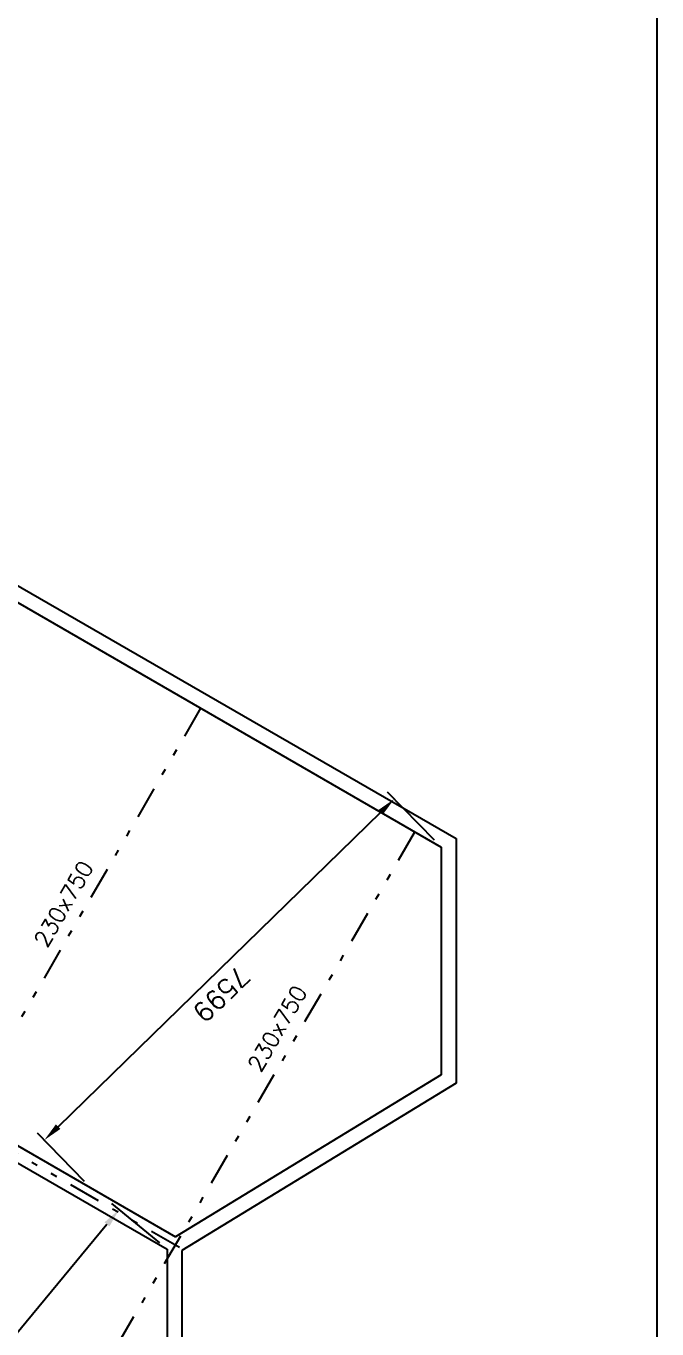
# Model space of a CAD drawing. Extents: x 8365 to 8547, y -347 to -272.
# Drawn here: x 8537.14 to 8546.94, y -334.72 to -314.46 of the extents above; entities that cross this region are included whole.
import ezdxf

# ---------------------------------------------------------------- set-up
doc = ezdxf.new("R2010")
doc.units = 0
doc.linetypes.add('DIVIDE', pattern=[1.25, 0.5, -0.25, 0, -0.25, 0, -0.25])
doc.layers.get('DEFPOINTS').update_dxf_attribs({"linetype": 'CONTINUOUS'})
doc.layers.add('1', color=7, linetype='CONTINUOUS')
doc.styles.add('ROMANS', font='ROMANS')
doc.dimstyles.get("Standard").update_dxf_attribs({"dimtxt": 2.5, "dimasz": 2.5, "dimexe": 1.25, "dimexo": 0.625, "dimtad": 1, "dimcen": 2.5, "dimazin": 3, "dimtfac": 1, "dimtmove": 0, "dimatfit": 3})

# ---------------------------------------------------------------- blocks, each defined once
blk = doc.blocks.new('*D67')
at = {"layer": '1', "color": 0, "linetype": 'CONTINUOUS'}
for p, q in [((8539.213, -333.383), (8538.469, -332.767)), ((8538.393, -333.094), (8534.045, -338.347)), ((8534.483, -339.099), (8533.738, -338.482))]:
    blk.add_line(p, q, dxfattribs=at)
for points in [[(8538.354, -333.062), (8538.431, -333.125), (8538.584, -332.862)], [(8534.006, -338.315), (8534.083, -338.378), (8533.853, -338.578)]]:
    blk.add_solid(points, dxfattribs=at)
at = {"layer": 'DEFPOINTS', "color": 0, "linetype": 'CONTINUOUS'}
for p in [(8539.329, -333.479), (8533.853, -338.578), (8534.598, -339.194)]:
    blk.add_point(p, dxfattribs=at)
at = {"layer": '1', "color": 7, "linetype": 'CONTINUOUS', "style": 'ROMANS'}
blk.add_text('7419', height=0.3, rotation=50.3831, dxfattribs=at).set_placement((8535.639, -336.185))
blk = doc.blocks.new('*D68')
at = {"layer": '1', "color": 0, "linetype": 'CONTINUOUS'}
for p, q in [((8543.484, -327.119), (8542.754, -326.371)), ((8542.644, -326.688), (8537.634, -331.575)), ((8538.044, -332.425), (8537.315, -331.677))]:
    blk.add_line(p, q, dxfattribs=at)
for points in [[(8542.679, -326.723), (8542.609, -326.652), (8542.859, -326.478)], [(8537.669, -331.61), (8537.599, -331.539), (8537.419, -331.784)]]:
    blk.add_solid(points, dxfattribs=at)
at = {"layer": 'DEFPOINTS', "color": 0, "linetype": 'CONTINUOUS'}
for p in [(8543.589, -327.226), (8537.419, -331.784), (8538.149, -332.532)]:
    blk.add_point(p, dxfattribs=at)
at = {"layer": '1', "color": 7, "linetype": 'CONTINUOUS', "style": 'ROMANS'}
blk.add_text('7599', height=0.3, rotation=224.287, dxfattribs=at).set_placement((8540.437, -329.05))

msp = doc.modelspace()

# ---------------------------------------------------------------- linework, layer by layer
at = {"layer": '1', "color": 1, "linetype": 'CONTINUOUS'}
for p, q in [((8536.225, -322.709), (8543.819, -327.093)), ((8536.108, -322.907), (8543.589, -327.226)), ((8543.589, -327.226), (8543.589, -330.769)), ((8543.819, -327.093), (8543.819, -330.898)), ((8533.132, -329.636), (8539.46, -333.289)), ((8533.017, -329.835), (8539.329, -333.479)), ((8543.589, -330.769), (8539.46, -333.289)), ((8543.819, -330.898), (8539.559, -333.498)), ((8539.329, -333.479), (8539.326, -338.233)), ((8539.559, -333.498), (8539.556, -338.366))]:
    msp.add_line(p, q, dxfattribs=at)
at = {"layer": '1', "color": 5, "linetype": 'DIVIDE'}
for p, q in [((8539.848, -325.067), (8532.396, -337.923)), ((8543.17, -327.005), (8535.718, -339.861)), ((8539.518, -333.455), (8530.686, -328.356))]:
    msp.add_line(p, q, dxfattribs=at)
at = {"layer": '1', "color": 7, "linetype": 'CONTINUOUS'}
msp.add_lwpolyline([(8464.958, -272.232), (8546.941, -272.232), (8546.941, -346.584), (8464.958, -346.584)], close=True, dxfattribs=at)

# ---------------------------------------------------------------- texts
at = {"layer": '1', "color": 6, "linetype": 'CONTINUOUS', "style": 'ROMANS'}
for p in [(8537.459, -328.808), (8540.781, -330.746)]:
    msp.add_text('230x750', height=0.25, rotation=60, dxfattribs=at).set_placement(p)

# ---------------------------------------------------------------- dimensions: what is measured, and where the dimension line sits
at = {"layer": '1', "color": 7, "linetype": 'CONTINUOUS'}
for base, p1, p2, angle, picture, middle in [((8537.419, -331.784), (8543.589, -327.226), (8538.149, -332.532), 224.287, '*D68', (8539.929, -329.336)), ((8533.853, -338.578), (8539.329, -333.479), (8534.598, -339.194), 230.3831, '*D67', (8536.114, -335.846))]:
    dim = msp.add_linear_dim(base=base, p1=p1, p2=p2, angle=angle, dimstyle='Standard', dxfattribs=at)
    dim.commit()
    dim.dimension.update_dxf_attribs({"geometry": picture, "text_midpoint": middle, "dimtype": 161})

doc.saveas('drawing.dxf')
